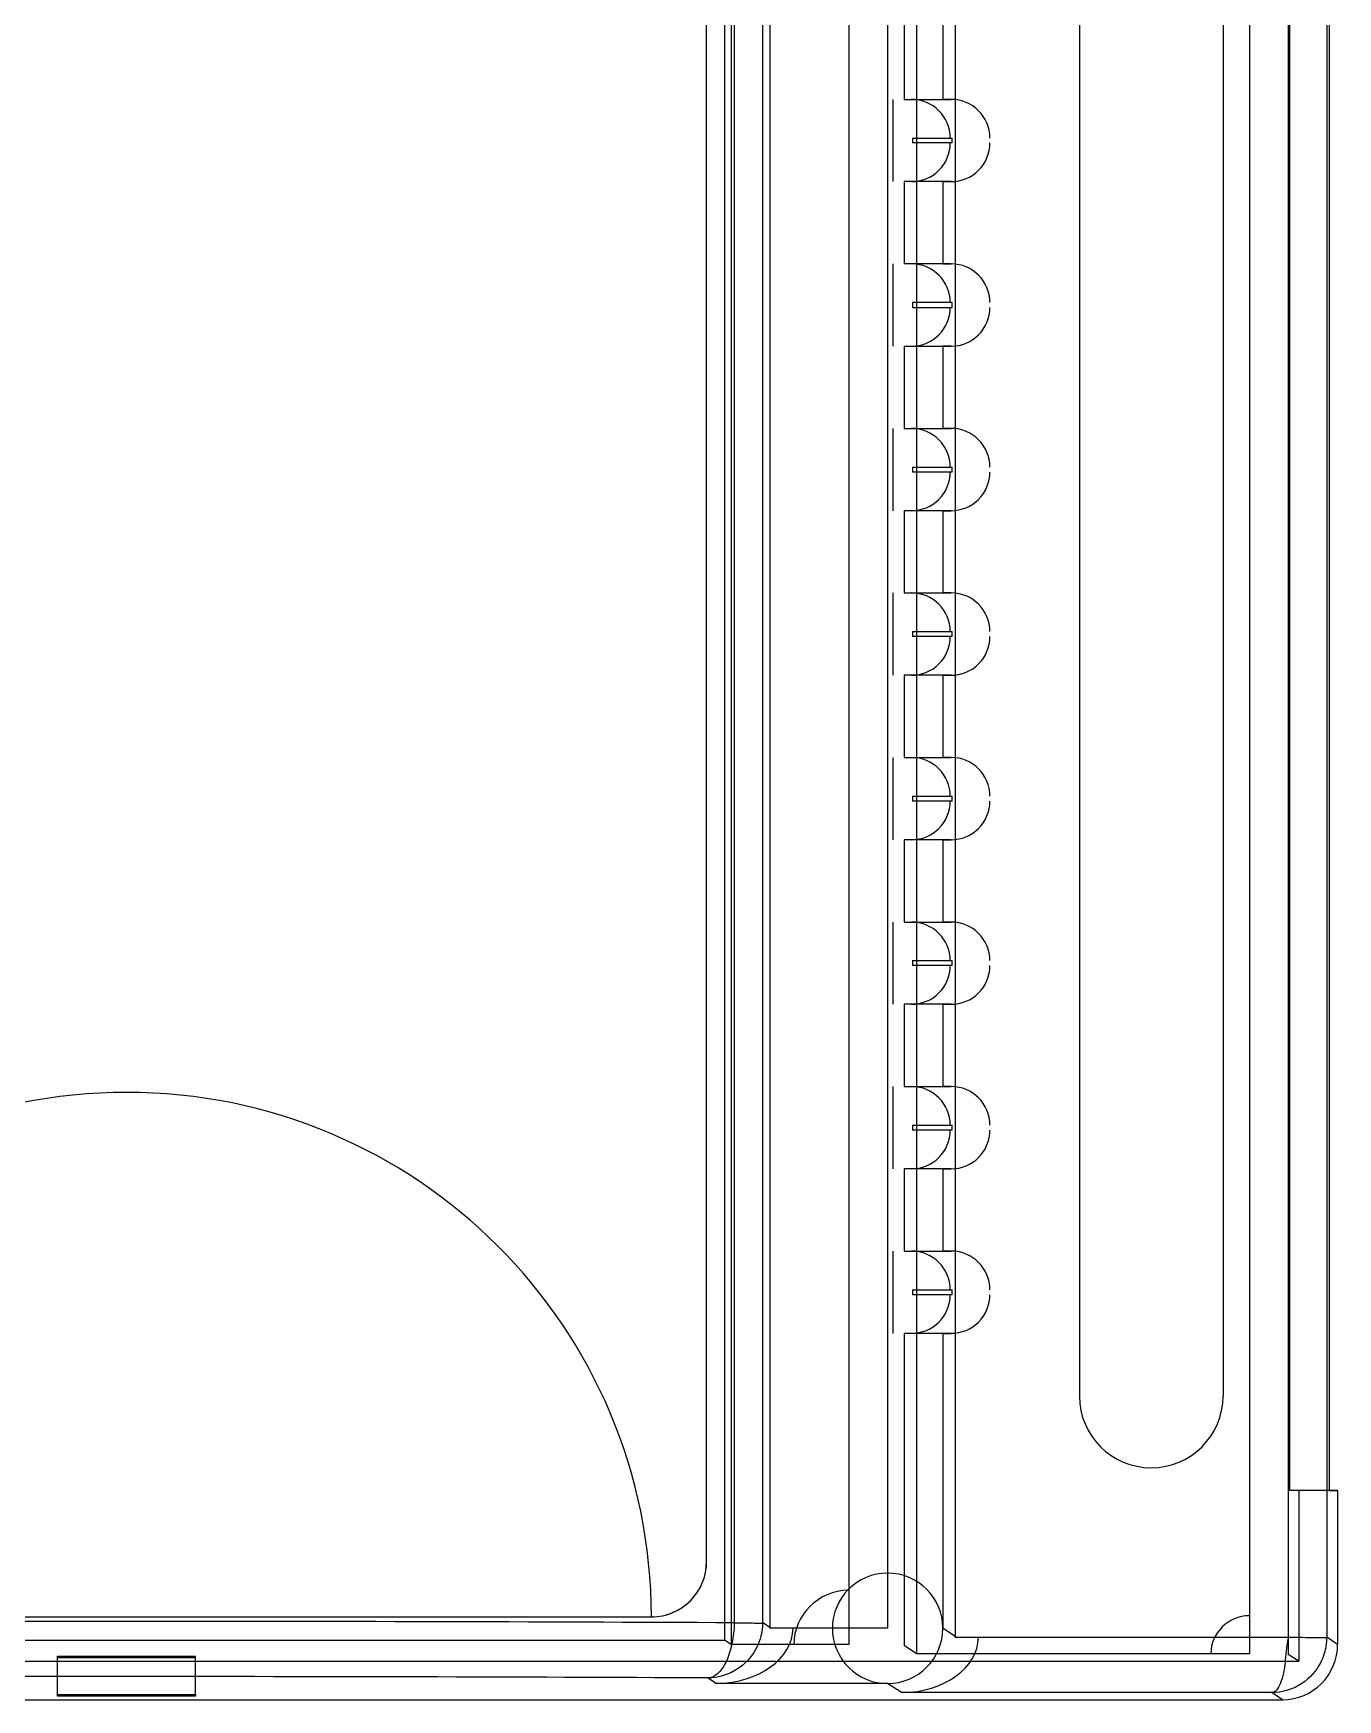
# Model space of a CAD drawing. Header units: millimetres. Extents: x -44 to 44, y -54 to 70.
# Drawn here: x -3.4 to 43.8, y -53.5 to 6.9 of the extents above; entities that cross this region are included whole.
import ezdxf

# ---------------------------------------------------------------- set-up
doc = ezdxf.new("R2010")
doc.units = ezdxf.units.MM
doc.layers.add('Body', color=7, linetype='CONTINUOUS')

msp = doc.modelspace()

# ---------------------------------------------------------------- linework, layer by layer
at = {"layer": 'Body'}
for p, q in [((21.652, 51.347, 43.14), (21.652, -51.347, 43.14)), ((21.652, 51.347, 43.14), (21.652, -51.347, 43.14)), ((21.888, 51.504, 34.14), (21.888, -51.504, 34.14)), ((21.888, 51.504, 34.14), (21.888, -51.504, 34.14)), ((26.153, 51.504, 34.14), (26.153, -51.504, 34.14)), ((26.153, 51.504, 34.14), (26.153, -51.504, 34.14)), ((28.599, 51.836, 15.14), (28.599, -51.836, 15.14)), ((28.599, 51.836, 15.14), (28.599, -51.836, 15.14)), ((40.655, 51.836, 15.14), (40.655, -51.836, 15.14)), ((40.655, 51.836, 15.14), (40.655, -51.836, 15.14)), ((42.055, 51.859, 13.78), (42.055, -51.859, 13.78)), ((42.055, 51.859, 13.78), (42.055, -51.859, 13.78)), ((22.004, 50.706, 46.825), (22.004, -50.706, 46.825)), ((22.004, 50.706, 46.825), (22.004, -50.706, 46.825)), ((23.027, 50.706, 45.513), (23.027, -50.706, 45.513)), ((23.027, 50.706, 45.513), (23.027, -50.706, 45.513)), ((23.288, 50.88, 35.54), (23.288, -50.88, 35.54)), ((23.288, 50.88, 35.54), (23.288, -50.88, 35.54)), ((27.553, 50.914, 35.54), (27.553, -50.914, 35.54)), ((27.553, 50.914, 35.54), (27.553, -50.914, 35.54)), ((29.999, 51.212, 16.54), (29.999, -51.212, 16.54)), ((29.999, 51.212, 16.54), (29.999, -51.212, 16.54)), ((42.052, 51.236, 16.54), (42.052, -51.236, 16.54)), ((42.052, 51.236, 16.54), (42.052, -51.236, 16.54)), ((43.452, 51.236, 15.177), (43.452, -51.236, 15.177)), ((43.452, 51.236, 15.177), (43.452, -51.236, 15.177)), ((21, -48.5, 47.099), (21, 48.5, 47.099)), ((21, -48.5, 47.099), (21, 48.5, 47.099)), ((21, -48.5, 44.537), (21, 48.5, 44.537)), ((21, -48.5, 44.537), (21, 48.5, 44.537)), ((42.117, -45.925, 11.6), (42.117, 45.925, 11.6)), ((42.117, -45.925, 11.6), (42.117, 45.925, 11.6)), ((43.545, 45.925, 11.6), (43.545, -45.925, 11.6)), ((43.545, 45.925, 11.6), (43.545, -45.925, 11.6)), ((34.499, 42.5, 15.14), (34.499, -42.5, 15.14)), ((34.499, 42.5, 16.54), (34.499, -42.5, 16.54)), ((34.499, 42.5, 15.14), (34.499, -42.5, 15.14)), ((34.499, 42.5, 16.54), (34.499, -42.5, 16.54)), ((39.699, 42.5, 15.14), (39.699, -42.5, 15.14)), ((39.699, 42.5, 16.54), (39.699, -42.5, 16.54)), ((39.699, 42.5, 15.14), (39.699, -42.5, 15.14)), ((39.699, 42.5, 16.54), (39.699, -42.5, 16.54)), ((28.153, 7.45, 32.192), (28.153, 4.47, 32.192)), ((28.153, 7.45, 32.192), (28.153, 4.47, 32.192)), ((29.553, 7.45, 33.592), (29.553, 4.47, 33.592)), ((29.553, 7.45, 33.592), (29.553, 4.47, 33.592)), ((27.749, 4.47, 33.346), (27.749, 1.49, 33.346)), ((27.749, 4.47, 35.53), (27.749, 4.47, 33.346)), ((27.749, 4.47, 35.53), (27.749, 1.49, 35.53)), ((27.749, 4.47, 35.53), (27.749, 1.49, 35.53)), ((27.749, 4.47, 35.53), (27.749, 4.47, 33.346)), ((27.749, 4.47, 33.346), (27.749, 1.49, 33.346)), ((28.153, 4.47, 32.192), (28.421, 4.47, 21.94)), ((28.153, 4.47, 32.192), (28.421, 4.47, 21.94)), ((28.421, 4.47, 21.94), (29.858, 4.47, 21.94)), ((28.421, 4.47, 21.94), (29.858, 4.47, 21.94)), ((29.858, 4.47, 21.94), (29.553, 4.47, 33.592)), ((29.858, 4.47, 21.94), (29.553, 4.47, 33.592)), ((28.458, 3.07, 20.54), (28.458, 2.89, 20.54)), ((28.458, 3.07, 20.54), (29.894, 3.07, 20.54)), ((28.458, 3.07, 20.54), (28.458, 2.89, 20.54)), ((28.458, 3.07, 20.54), (29.894, 3.07, 20.54)), ((29.894, 2.89, 20.54), (29.894, 3.07, 20.54)), ((29.894, 2.89, 20.54), (29.894, 3.07, 20.54)), ((29.894, 2.89, 20.54), (28.458, 2.89, 20.54)), ((29.894, 2.89, 20.54), (28.458, 2.89, 20.54)), ((27.749, 1.49, 35.53), (27.749, 1.49, 33.346)), ((27.749, 1.49, 35.53), (27.749, 1.49, 33.346)), ((28.153, 1.49, 32.192), (28.153, -1.49, 32.192)), ((28.421, 1.49, 21.94), (28.153, 1.49, 32.192)), ((28.153, 1.49, 32.192), (28.153, -1.49, 32.192)), ((28.421, 1.49, 21.94), (28.153, 1.49, 32.192)), ((29.858, 1.49, 21.94), (28.421, 1.49, 21.94)), ((29.858, 1.49, 21.94), (28.421, 1.49, 21.94)), ((29.553, 1.49, 33.592), (29.858, 1.49, 21.94)), ((29.553, 1.49, 33.592), (29.858, 1.49, 21.94)), ((29.553, 1.49, 33.592), (29.553, -1.49, 33.592)), ((29.553, 1.49, 33.592), (29.553, -1.49, 33.592)), ((27.749, -1.49, 33.346), (27.749, -4.47, 33.346)), ((27.749, -1.49, 35.53), (27.749, -1.49, 33.346)), ((27.749, -1.49, 35.53), (27.749, -4.47, 35.53)), ((27.749, -1.49, 35.53), (27.749, -4.47, 35.53)), ((27.749, -1.49, 33.346), (27.749, -4.47, 33.346)), ((27.749, -1.49, 35.53), (27.749, -1.49, 33.346)), ((28.421, -1.49, 21.94), (28.153, -1.49, 32.192)), ((28.421, -1.49, 21.94), (28.153, -1.49, 32.192)), ((29.858, -1.49, 21.94), (28.421, -1.49, 21.94)), ((29.858, -1.49, 21.94), (28.421, -1.49, 21.94)), ((29.553, -1.49, 33.592), (29.858, -1.49, 21.94)), ((29.553, -1.49, 33.592), (29.858, -1.49, 21.94)), ((28.458, -2.89, 20.54), (28.458, -3.07, 20.54)), ((29.894, -2.89, 20.54), (28.458, -2.89, 20.54)), ((28.458, -2.89, 20.54), (28.458, -3.07, 20.54)), ((29.894, -2.89, 20.54), (28.458, -2.89, 20.54)), ((29.894, -3.07, 20.54), (29.894, -2.89, 20.54)), ((29.894, -3.07, 20.54), (29.894, -2.89, 20.54)), ((28.458, -3.07, 20.54), (29.894, -3.07, 20.54)), ((28.458, -3.07, 20.54), (29.894, -3.07, 20.54)), ((27.749, -4.47, 35.53), (27.749, -4.47, 33.346)), ((27.749, -4.47, 35.53), (27.749, -4.47, 33.346)), ((28.153, -4.47, 32.192), (28.153, -7.45, 32.192)), ((28.153, -4.47, 32.192), (28.421, -4.47, 21.94)), ((28.153, -4.47, 32.192), (28.153, -7.45, 32.192)), ((28.153, -4.47, 32.192), (28.421, -4.47, 21.94)), ((28.421, -4.47, 21.94), (29.858, -4.47, 21.94)), ((28.421, -4.47, 21.94), (29.858, -4.47, 21.94)), ((29.858, -4.47, 21.94), (29.553, -4.47, 33.592)), ((29.553, -4.47, 33.592), (29.553, -7.45, 33.592)), ((29.858, -4.47, 21.94), (29.553, -4.47, 33.592)), ((29.553, -4.47, 33.592), (29.553, -7.45, 33.592)), ((27.749, -7.45, 33.346), (27.749, -10.43, 33.346)), ((27.749, -7.45, 35.53), (27.749, -7.45, 33.346)), ((27.749, -7.45, 35.53), (27.749, -10.43, 35.53)), ((27.749, -7.45, 35.53), (27.749, -10.43, 35.53)), ((27.749, -7.45, 35.53), (27.749, -7.45, 33.346)), ((27.749, -7.45, 33.346), (27.749, -10.43, 33.346)), ((28.153, -7.45, 32.192), (28.421, -7.45, 21.94)), ((28.153, -7.45, 32.192), (28.421, -7.45, 21.94)), ((28.421, -7.45, 21.94), (29.858, -7.45, 21.94)), ((28.421, -7.45, 21.94), (29.858, -7.45, 21.94)), ((29.858, -7.45, 21.94), (29.553, -7.45, 33.592)), ((29.858, -7.45, 21.94), (29.553, -7.45, 33.592)), ((28.458, -8.85, 20.54), (28.458, -9.03, 20.54)), ((28.458, -8.85, 20.54), (28.458, -9.03, 20.54)), ((28.458, -8.85, 20.54), (29.894, -8.85, 20.54)), ((28.458, -8.85, 20.54), (29.894, -8.85, 20.54)), ((29.894, -9.03, 20.54), (28.458, -9.03, 20.54)), ((29.894, -9.03, 20.54), (28.458, -9.03, 20.54)), ((29.894, -9.03, 20.54), (29.894, -8.85, 20.54)), ((29.894, -9.03, 20.54), (29.894, -8.85, 20.54)), ((27.749, -10.43, 35.53), (27.749, -10.43, 33.346)), ((27.749, -10.43, 35.53), (27.749, -10.43, 33.346)), ((28.153, -10.43, 32.192), (28.153, -13.41, 32.192)), ((28.421, -10.43, 21.94), (28.153, -10.43, 32.192)), ((28.153, -10.43, 32.192), (28.153, -13.41, 32.192)), ((28.421, -10.43, 21.94), (28.153, -10.43, 32.192)), ((29.858, -10.43, 21.94), (28.421, -10.43, 21.94)), ((29.858, -10.43, 21.94), (28.421, -10.43, 21.94)), ((29.553, -10.43, 33.592), (29.858, -10.43, 21.94)), ((29.553, -10.43, 33.592), (29.553, -13.41, 33.592)), ((29.553, -10.43, 33.592), (29.858, -10.43, 21.94)), ((29.553, -10.43, 33.592), (29.553, -13.41, 33.592)), ((27.749, -13.41, 33.346), (27.749, -16.39, 33.346)), ((27.749, -13.41, 35.53), (27.749, -13.41, 33.346)), ((27.749, -13.41, 35.53), (27.749, -16.39, 35.53)), ((27.749, -13.41, 35.53), (27.749, -16.39, 35.53)), ((27.749, -13.41, 35.53), (27.749, -13.41, 33.346)), ((27.749, -13.41, 33.346), (27.749, -16.39, 33.346)), ((28.153, -13.41, 32.192), (28.421, -13.41, 21.94)), ((28.153, -13.41, 32.192), (28.421, -13.41, 21.94)), ((28.421, -13.41, 21.94), (29.858, -13.41, 21.94)), ((28.421, -13.41, 21.94), (29.858, -13.41, 21.94)), ((29.858, -13.41, 21.94), (29.553, -13.41, 33.592)), ((29.858, -13.41, 21.94), (29.553, -13.41, 33.592)), ((28.458, -14.81, 20.54), (28.458, -14.99, 20.54)), ((28.458, -14.81, 20.54), (28.458, -14.99, 20.54)), ((28.458, -14.81, 20.54), (29.894, -14.81, 20.54)), ((28.458, -14.81, 20.54), (29.894, -14.81, 20.54)), ((29.894, -14.99, 20.54), (28.458, -14.99, 20.54)), ((29.894, -14.99, 20.54), (28.458, -14.99, 20.54)), ((29.894, -14.99, 20.54), (29.894, -14.81, 20.54)), ((29.894, -14.99, 20.54), (29.894, -14.81, 20.54)), ((27.749, -16.39, 35.53), (27.749, -16.39, 33.346)), ((27.749, -16.39, 35.53), (27.749, -16.39, 33.346)), ((28.153, -16.39, 32.192), (28.153, -19.37, 32.192)), ((28.421, -16.39, 21.94), (28.153, -16.39, 32.192)), ((28.153, -16.39, 32.192), (28.153, -19.37, 32.192)), ((28.421, -16.39, 21.94), (28.153, -16.39, 32.192)), ((29.858, -16.39, 21.94), (28.421, -16.39, 21.94)), ((29.858, -16.39, 21.94), (28.421, -16.39, 21.94)), ((29.553, -16.39, 33.592), (29.858, -16.39, 21.94)), ((29.553, -16.39, 33.592), (29.553, -19.37, 33.592)), ((29.553, -16.39, 33.592), (29.858, -16.39, 21.94)), ((29.553, -16.39, 33.592), (29.553, -19.37, 33.592)), ((27.749, -19.37, 33.346), (27.749, -22.35, 33.346)), ((27.749, -19.37, 35.53), (27.749, -19.37, 33.346)), ((27.749, -19.37, 35.53), (27.749, -22.35, 35.53)), ((27.749, -19.37, 35.53), (27.749, -22.35, 35.53)), ((27.749, -19.37, 35.53), (27.749, -19.37, 33.346)), ((27.749, -19.37, 33.346), (27.749, -22.35, 33.346)), ((28.153, -19.37, 32.192), (28.421, -19.37, 21.94)), ((28.153, -19.37, 32.192), (28.421, -19.37, 21.94)), ((28.421, -19.37, 21.94), (29.858, -19.37, 21.94)), ((28.421, -19.37, 21.94), (29.858, -19.37, 21.94)), ((29.858, -19.37, 21.94), (29.553, -19.37, 33.592)), ((29.858, -19.37, 21.94), (29.553, -19.37, 33.592)), ((28.458, -20.77, 20.54), (28.458, -20.95, 20.54)), ((28.458, -20.77, 20.54), (28.458, -20.95, 20.54)), ((28.458, -20.77, 20.54), (29.894, -20.77, 20.54)), ((28.458, -20.77, 20.54), (29.894, -20.77, 20.54)), ((29.894, -20.95, 20.54), (28.458, -20.95, 20.54)), ((29.894, -20.95, 20.54), (28.458, -20.95, 20.54)), ((29.894, -20.95, 20.54), (29.894, -20.77, 20.54)), ((29.894, -20.95, 20.54), (29.894, -20.77, 20.54)), ((27.749, -22.35, 35.53), (27.749, -22.35, 33.346)), ((27.749, -22.35, 35.53), (27.749, -22.35, 33.346)), ((28.153, -22.35, 32.192), (28.153, -25.33, 32.192)), ((28.421, -22.35, 21.94), (28.153, -22.35, 32.192)), ((28.153, -22.35, 32.192), (28.153, -25.33, 32.192)), ((28.421, -22.35, 21.94), (28.153, -22.35, 32.192)), ((29.858, -22.35, 21.94), (28.421, -22.35, 21.94)), ((29.858, -22.35, 21.94), (28.421, -22.35, 21.94)), ((29.553, -22.35, 33.592), (29.858, -22.35, 21.94)), ((29.553, -22.35, 33.592), (29.553, -25.33, 33.592)), ((29.553, -22.35, 33.592), (29.858, -22.35, 21.94)), ((29.553, -22.35, 33.592), (29.553, -25.33, 33.592)), ((27.749, -25.33, 33.346), (27.749, -28.31, 33.346)), ((27.749, -25.33, 35.53), (27.749, -25.33, 33.346)), ((27.749, -25.33, 35.53), (27.749, -28.31, 35.53)), ((27.749, -25.33, 35.53), (27.749, -28.31, 35.53)), ((27.749, -25.33, 35.53), (27.749, -25.33, 33.346)), ((27.749, -25.33, 33.346), (27.749, -28.31, 33.346)), ((28.153, -25.33, 32.192), (28.421, -25.33, 21.94)), ((28.153, -25.33, 32.192), (28.421, -25.33, 21.94)), ((28.421, -25.33, 21.94), (29.858, -25.33, 21.94)), ((28.421, -25.33, 21.94), (29.858, -25.33, 21.94)), ((29.858, -25.33, 21.94), (29.553, -25.33, 33.592)), ((29.858, -25.33, 21.94), (29.553, -25.33, 33.592)), ((28.458, -26.73, 20.54), (28.458, -26.91, 20.54)), ((28.458, -26.73, 20.54), (28.458, -26.91, 20.54)), ((28.458, -26.73, 20.54), (29.894, -26.73, 20.54)), ((28.458, -26.73, 20.54), (29.894, -26.73, 20.54)), ((29.894, -26.91, 20.54), (28.458, -26.91, 20.54)), ((29.894, -26.91, 20.54), (28.458, -26.91, 20.54)), ((29.894, -26.91, 20.54), (29.894, -26.73, 20.54)), ((29.894, -26.91, 20.54), (29.894, -26.73, 20.54)), ((27.749, -28.31, 35.53), (27.749, -28.31, 33.346)), ((27.749, -28.31, 35.53), (27.749, -28.31, 33.346)), ((28.153, -28.31, 32.192), (28.153, -31.29, 32.192)), ((28.421, -28.31, 21.94), (28.153, -28.31, 32.192)), ((28.153, -28.31, 32.192), (28.153, -31.29, 32.192)), ((28.421, -28.31, 21.94), (28.153, -28.31, 32.192)), ((29.858, -28.31, 21.94), (28.421, -28.31, 21.94)), ((29.858, -28.31, 21.94), (28.421, -28.31, 21.94)), ((29.553, -28.31, 33.592), (29.858, -28.31, 21.94)), ((29.553, -28.31, 33.592), (29.553, -31.29, 33.592)), ((29.553, -28.31, 33.592), (29.858, -28.31, 21.94)), ((29.553, -28.31, 33.592), (29.553, -31.29, 33.592)), ((27.749, -31.29, 33.346), (27.749, -34.27, 33.346)), ((27.749, -31.29, 35.53), (27.749, -31.29, 33.346)), ((27.749, -31.29, 35.53), (27.749, -34.27, 35.53)), ((27.749, -31.29, 35.53), (27.749, -34.27, 35.53)), ((27.749, -31.29, 35.53), (27.749, -31.29, 33.346)), ((27.749, -31.29, 33.346), (27.749, -34.27, 33.346)), ((28.153, -31.29, 32.192), (28.421, -31.29, 21.94)), ((28.153, -31.29, 32.192), (28.421, -31.29, 21.94)), ((28.421, -31.29, 21.94), (29.858, -31.29, 21.94)), ((28.421, -31.29, 21.94), (29.858, -31.29, 21.94)), ((29.858, -31.29, 21.94), (29.553, -31.29, 33.592)), ((29.858, -31.29, 21.94), (29.553, -31.29, 33.592)), ((28.458, -32.69, 20.54), (28.458, -32.87, 20.54)), ((28.458, -32.69, 20.54), (28.458, -32.87, 20.54)), ((28.458, -32.69, 20.54), (29.894, -32.69, 20.54)), ((28.458, -32.69, 20.54), (29.894, -32.69, 20.54)), ((29.894, -32.87, 20.54), (28.458, -32.87, 20.54)), ((29.894, -32.87, 20.54), (28.458, -32.87, 20.54)), ((29.894, -32.87, 20.54), (29.894, -32.69, 20.54)), ((29.894, -32.87, 20.54), (29.894, -32.69, 20.54)), ((27.749, -34.27, 35.53), (27.749, -34.27, 33.346)), ((27.749, -34.27, 35.53), (27.749, -34.27, 33.346)), ((28.153, -34.27, 32.192), (28.153, -37.25, 32.192)), ((28.421, -34.27, 21.94), (28.153, -34.27, 32.192)), ((28.153, -34.27, 32.192), (28.153, -37.25, 32.192)), ((28.421, -34.27, 21.94), (28.153, -34.27, 32.192)), ((29.858, -34.27, 21.94), (28.421, -34.27, 21.94)), ((29.858, -34.27, 21.94), (28.421, -34.27, 21.94)), ((29.553, -34.27, 33.592), (29.858, -34.27, 21.94)), ((29.553, -34.27, 33.592), (29.553, -37.25, 33.592)), ((29.553, -34.27, 33.592), (29.858, -34.27, 21.94)), ((29.553, -34.27, 33.592), (29.553, -37.25, 33.592)), ((27.749, -37.25, 33.346), (27.749, -40.23, 33.346)), ((27.749, -37.25, 35.53), (27.749, -37.25, 33.346)), ((27.749, -37.25, 35.53), (27.749, -40.23, 35.53)), ((27.749, -37.25, 35.53), (27.749, -40.23, 35.53)), ((27.749, -37.25, 35.53), (27.749, -37.25, 33.346)), ((27.749, -37.25, 33.346), (27.749, -40.23, 33.346)), ((28.153, -37.25, 32.192), (28.421, -37.25, 21.94)), ((28.153, -37.25, 32.192), (28.421, -37.25, 21.94)), ((28.421, -37.25, 21.94), (29.858, -37.25, 21.94)), ((28.421, -37.25, 21.94), (29.858, -37.25, 21.94)), ((29.858, -37.25, 21.94), (29.553, -37.25, 33.592)), ((29.858, -37.25, 21.94), (29.553, -37.25, 33.592)), ((28.458, -38.65, 20.54), (28.458, -38.83, 20.54)), ((28.458, -38.65, 20.54), (28.458, -38.83, 20.54)), ((28.458, -38.65, 20.54), (29.894, -38.65, 20.54)), ((28.458, -38.65, 20.54), (29.894, -38.65, 20.54)), ((29.894, -38.83, 20.54), (28.458, -38.83, 20.54)), ((29.894, -38.83, 20.54), (28.458, -38.83, 20.54)), ((29.894, -38.83, 20.54), (29.894, -38.65, 20.54)), ((29.894, -38.83, 20.54), (29.894, -38.65, 20.54)), ((27.749, -40.23, 35.53), (27.749, -40.23, 33.346)), ((27.749, -40.23, 35.53), (27.749, -40.23, 33.346)), ((28.421, -40.23, 21.94), (28.153, -40.23, 32.192)), ((28.153, -40.23, 32.192), (28.153, -51.538, 32.192)), ((28.421, -40.23, 21.94), (28.153, -40.23, 32.192)), ((28.153, -40.23, 32.192), (28.153, -51.538, 32.192)), ((29.858, -40.23, 21.94), (28.421, -40.23, 21.94)), ((29.858, -40.23, 21.94), (28.421, -40.23, 21.94)), ((29.553, -40.23, 33.592), (29.858, -40.23, 21.94)), ((29.553, -40.23, 33.592), (29.553, -50.914, 33.592)), ((29.553, -40.23, 33.592), (29.858, -40.23, 21.94)), ((29.553, -40.23, 33.592), (29.553, -50.914, 33.592)), ((34.499, -42.5, 16.54), (34.499, -42.5, 15.14)), ((34.499, -42.5, 16.54), (34.499, -42.5, 15.14)), ((39.699, -42.5, 16.54), (39.699, -42.5, 15.14)), ((39.699, -42.5, 16.54), (39.699, -42.5, 15.14)), ((42.449, -45.925), (42.117, -45.925, 11.6)), ((43.545, -45.925, 11.6), (42.117, -45.925, 11.6)), ((43.545, -45.925, 11.6), (42.117, -45.925, 11.6)), ((42.449, -45.925), (42.117, -45.925, 11.6)), ((42.449, -45.925), (42.449, -52.1)), ((43.849, -45.925), (42.449, -45.925)), ((42.449, -45.925), (42.449, -52.1)), ((43.849, -45.925), (42.449, -45.925)), ((43.545, -45.925, 11.6), (43.849, -45.925)), ((43.545, -45.925, 11.6), (43.849, -45.925)), ((43.849, -45.925), (43.849, -51.501)), ((43.849, -45.925), (43.849, -51.501)), ((21, -48.5, 44.537), (21, -48.5, 47.099)), ((21, -48.5, 44.537), (21, -48.5, 47.099)), ((-19, -50.5, 44.537), (19, -50.5, 44.537)), ((-19, -50.5, 44.537), (19, -50.5, 44.537)), ((19, -50.5, 44.537), (19, -50.5, 47.603)), ((19, -50.5, 44.537), (19, -50.5, 47.603)), ((23.288, -50.88, 35.54), (23.027, -50.706, 45.513)), ((23.288, -50.88, 35.54), (23.027, -50.706, 45.513)), ((27.553, -50.914, 35.54), (23.288, -50.914, 35.54)), ((27.553, -50.914, 35.54), (23.288, -50.914, 35.54)), ((29.999, -51.212, 16.54), (29.553, -50.914, 33.592)), ((29.999, -51.212, 16.54), (29.553, -50.914, 33.592)), ((42.052, -51.246, 16.54), (29.999, -51.246, 16.54)), ((42.052, -51.246, 16.54), (29.999, -51.246, 16.54)), ((43.849, -51.501), (43.452, -51.236, 15.177)), ((43.849, -51.501), (43.452, -51.236, 15.177)), ((-21.652, -51.347, 43.14), (21.652, -51.347, 43.14)), ((-21.652, -51.347, 43.14), (21.652, -51.347, 43.14)), ((21.888, -51.504, 34.14), (21.652, -51.347, 43.14)), ((21.888, -51.504, 34.14), (21.652, -51.347, 43.14)), ((26.153, -51.504, 34.14), (21.888, -51.504, 34.14)), ((26.153, -51.504, 34.14), (21.888, -51.504, 34.14)), ((28.599, -51.836, 15.14), (28.153, -51.538, 32.192)), ((28.599, -51.836, 15.14), (28.153, -51.538, 32.192)), ((40.655, -51.836, 15.14), (28.599, -51.836, 15.14)), ((40.655, -51.836, 15.14), (28.599, -51.836, 15.14)), ((42.449, -52.1), (42.055, -51.859, 13.78)), ((42.449, -52.1), (42.055, -51.859, 13.78)), ((-42.451, -52.1), (42.449, -52.1)), ((-42.451, -52.1), (42.449, -52.1)), ((-2.5, -51.925, 10), (-2.5, -51.969, 7.5)), ((-2.5, -51.925, 10), (2.5, -51.925, 10)), ((-2.5, -53.325, 10), (-2.5, -51.925, 10)), ((-2.5, -51.925, 10), (-2.5, -51.969, 7.5)), ((-2.5, -53.325, 10), (-2.5, -51.925, 10)), ((-2.5, -51.925, 10), (2.5, -51.925, 10)), ((-2.5, -51.969, 7.5), (2.5, -51.969, 7.5)), ((-2.5, -53.369, 7.5), (-2.5, -51.969, 7.5)), ((-2.5, -51.969, 7.5), (2.5, -51.969, 7.5)), ((-2.5, -53.369, 7.5), (-2.5, -51.969, 7.5)), ((2.5, -51.969, 7.5), (2.5, -51.925, 10)), ((2.5, -53.325, 10), (2.5, -51.925, 10)), ((2.5, -51.969, 7.5), (2.5, -51.925, 10)), ((2.5, -53.325, 10), (2.5, -51.925, 10)), ((2.5, -53.369, 7.5), (2.5, -51.969, 7.5)), ((2.5, -53.369, 7.5), (2.5, -51.969, 7.5)), ((21.34, -52.914, 33.575), (21.039, -52.714, 45.052)), ((21.34, -52.914, 33.575), (21.039, -52.714, 45.052)), ((27.553, -52.914, 33.575), (21.34, -52.914, 33.575)), ((27.553, -52.914, 33.575), (21.34, -52.914, 33.575)), ((28.051, -53.246, 14.575), (27.553, -52.914, 33.575)), ((28.051, -53.246, 14.575), (27.553, -52.914, 33.575)), ((-41.851, -53.5), (41.849, -53.5)), ((-41.851, -53.5), (41.849, -53.5)), ((-2.5, -53.369, 7.5), (-2.5, -53.325, 10)), ((2.5, -53.325, 10), (-2.5, -53.325, 10)), ((2.5, -53.325, 10), (-2.5, -53.325, 10)), ((-2.5, -53.369, 7.5), (-2.5, -53.325, 10)), ((2.5, -53.369, 7.5), (-2.5, -53.369, 7.5)), ((2.5, -53.369, 7.5), (-2.5, -53.369, 7.5)), ((2.5, -53.325, 10), (2.5, -53.369, 7.5)), ((2.5, -53.325, 10), (2.5, -53.369, 7.5)), ((41.468, -53.246, 14.575), (28.051, -53.246, 14.575)), ((41.468, -53.246, 14.575), (28.051, -53.246, 14.575)), ((41.849, -53.5), (41.468, -53.246, 14.575)), ((41.849, -53.5), (41.468, -53.246, 14.575))]:
    msp.add_line(p, q, dxfattribs=at)
for centre, radius, start, end in [((26.153, 7.45, 32.14), 1.999, 0, 0), ((26.153, 7.45, 32.14), 1.999, 0, 0), ((27.553, 7.45, 33.54), 1.999, 0, 0), ((27.553, 7.45, 33.54), 1.999, 0, 0), ((26.153, 4.47, 32.14), 1.999, 0, 0), ((26.153, 4.47, 32.14), 1.999, 0, 0), ((27.553, 4.47, 33.54), 1.999, 0, 0), ((27.553, 4.47, 33.54), 1.999, 0, 0), ((26.153, 1.49, 32.14), 1.999, 0, 0), ((26.153, 1.49, 32.14), 1.999, 0, 0), ((27.553, 1.49, 33.54), 1.999, 0, 0), ((27.553, 1.49, 33.54), 1.999, 0, 0), ((26.153, -1.49, 32.14), 1.999, 0, 0), ((26.153, -1.49, 32.14), 1.999, 0, 0), ((27.553, -1.49, 33.54), 1.999, 0, 0), ((27.553, -1.49, 33.54), 1.999, 0, 0), ((26.153, -4.47, 32.14), 1.999, 0, 0), ((26.153, -4.47, 32.14), 1.999, 0, 0), ((27.553, -4.47, 33.54), 1.999, 0, 0), ((27.553, -4.47, 33.54), 1.999, 0, 0), ((26.153, -7.45, 32.14), 1.999, 0, 0), ((26.153, -7.45, 32.14), 1.999, 0, 0), ((27.553, -7.45, 33.54), 1.999, 0, 0), ((27.553, -7.45, 33.54), 1.999, 0, 0), ((26.153, -10.43, 32.14), 1.999, 0, 0), ((26.153, -10.43, 32.14), 1.999, 0, 0), ((27.553, -10.43, 33.54), 1.999, 0, 0), ((27.553, -10.43, 33.54), 1.999, 0, 0), ((26.153, -13.41, 32.14), 1.999, 0, 0), ((26.153, -13.41, 32.14), 1.999, 0, 0), ((27.553, -13.41, 33.54), 1.999, 0, 0), ((27.553, -13.41, 33.54), 1.999, 0, 0), ((26.153, -16.39, 32.14), 1.999, 0, 0), ((26.153, -16.39, 32.14), 1.999, 0, 0), ((27.553, -16.39, 33.54), 1.999, 0, 0), ((27.553, -16.39, 33.54), 1.999, 0, 0), ((26.153, -19.37, 32.14), 1.999, 0, 0), ((26.153, -19.37, 32.14), 1.999, 0, 0), ((27.553, -19.37, 33.54), 1.999, 0, 0), ((27.553, -19.37, 33.54), 1.999, 0, 0), ((26.153, -22.35, 32.14), 1.999, 0, 0), ((26.153, -22.35, 32.14), 1.999, 0, 0), ((27.553, -22.35, 33.54), 1.999, 0, 0), ((27.553, -22.35, 33.54), 1.999, 0, 0), ((26.153, -25.33, 32.14), 1.999, 0, 0), ((26.153, -25.33, 32.14), 1.999, 0, 0), ((27.553, -25.33, 33.54), 1.999, 0, 0), ((27.553, -25.33, 33.54), 1.999, 0, 0), ((26.153, -28.31, 32.14), 1.999, 0, 0), ((26.153, -28.31, 32.14), 1.999, 0, 0), ((27.553, -28.31, 33.54), 1.999, 0, 0), ((27.553, -28.31, 33.54), 1.999, 0, 0), ((26.153, -31.29, 32.14), 1.999, 0, 0), ((26.153, -31.29, 32.14), 1.999, 0, 0), ((27.553, -31.29, 33.54), 1.999, 0, 0), ((27.553, -31.29, 33.54), 1.999, 0, 0), ((0, -50.5, -31.962), 19, 0, 180), ((0, -50.5, -31.962), 19, 0, 180), ((26.153, -34.27, 32.14), 1.999, 0, 0), ((26.153, -34.27, 32.14), 1.999, 0, 0), ((27.553, -34.27, 33.54), 1.999, 0, 0), ((27.553, -34.27, 33.54), 1.999, 0, 0), ((26.153, -37.25, 32.14), 1.999, 0, 0), ((26.153, -37.25, 32.14), 1.999, 0, 0), ((27.553, -37.25, 33.54), 1.999, 0, 0), ((27.553, -37.25, 33.54), 1.999, 0, 0), ((26.153, -40.23, 32.14), 1.999, 0, 0), ((26.153, -40.23, 32.14), 1.999, 0, 0), ((27.553, -40.23, 33.54), 1.999, 0, 0), ((27.553, -40.23, 33.54), 1.999, 0, 0), ((37.099, -42.5, 15.14), 2.6, 180, 0), ((37.099, -42.5, 16.54), 2.6, 180, 0), ((37.099, -42.5, 15.14), 2.6, 180, 0), ((37.099, -42.5, 16.54), 2.6, 180, 0), ((19, -48.5, 44.537), 2, -90, 0), ((19, -48.5, 44.537), 2, -90, 0), ((27.553, -50.914, 33.54), 1.999, 0, 0), ((27.553, -50.914, 33.54), 1.999, 0, 0), ((27.553, -50.914, 33.54), 2, 0, -90), ((27.553, -50.914, 33.54), 2, 0, -90), ((42.052, -51.236, 15.14), 1.4, 0, 0), ((42.052, -51.236, 15.14), 1.4, 0, 0), ((21.627, -50.706, 45.477), 0.377, 0, 0), ((21.627, -50.706, 45.477), 0.377, 0, 0), ((27.553, -50.914, 33.54), 1.999, -90, 0), ((27.553, -50.914, 33.54), 1.999, -90, 0)]:
    msp.add_arc(centre, radius, start, end, dxfattribs=at)
for centre, major_axis, ratio, start_param, end_param in [((28.421, 3.07, 21.94), (1.4, 0), 0.999657, 0, 1.570796), ((28.421, 3.07, 21.94), (1.4, 0), 0.999657, 0, 1.570796), ((29.858, 3.07, 21.94), (1.4, 0), 0.999657, 0, 1.570796), ((29.858, 3.07, 21.94), (1.4, 0), 0.999657, 0, 1.570796), ((28.421, 2.89, 21.94), (-1.4, 0), 0.999657, 1.570796, 3.141593), ((28.421, 2.89, 21.94), (-1.4, 0), 0.999657, 1.570796, 3.141593), ((29.858, 2.89, 21.94), (-1.4, 0), 0.999657, 1.570796, 3.141593), ((29.858, 2.89, 21.94), (-1.4, 0), 0.999657, 1.570796, 3.141593), ((28.421, -2.89, 21.94), (-1.4, 0), 0.999657, 3.141593, 4.712389), ((28.421, -2.89, 21.94), (-1.4, 0), 0.999657, 3.141593, 4.712389), ((29.858, -2.89, 21.94), (-1.4, 0), 0.999657, 3.141593, 4.712389), ((29.858, -2.89, 21.94), (-1.4, 0), 0.999657, 3.141593, 4.712389), ((28.421, -3.07, 21.94), (1.4, 0), 0.999657, 4.712389, 6.283185), ((28.421, -3.07, 21.94), (1.4, 0), 0.999657, 4.712389, 6.283185), ((29.858, -3.07, 21.94), (1.4, 0), 0.999657, 4.712389, 6.283185), ((29.858, -3.07, 21.94), (1.4, 0), 0.999657, 4.712389, 6.283185), ((28.421, -8.85, 21.94), (1.4, 0), 0.999657, 0, 1.570796), ((28.421, -8.85, 21.94), (1.4, 0), 0.999657, 0, 1.570796), ((29.858, -8.85, 21.94), (1.4, 0), 0.999657, 0, 1.570796), ((29.858, -8.85, 21.94), (1.4, 0), 0.999657, 0, 1.570796), ((28.421, -9.03, 21.94), (-1.4, 0), 0.999657, 1.570796, 3.141593), ((28.421, -9.03, 21.94), (-1.4, 0), 0.999657, 1.570796, 3.141593), ((29.858, -9.03, 21.94), (-1.4, 0), 0.999657, 1.570796, 3.141593), ((29.858, -9.03, 21.94), (-1.4, 0), 0.999657, 1.570796, 3.141593), ((28.421, -14.81, 21.94), (1.4, 0), 0.999657, 0, 1.570796), ((28.421, -14.81, 21.94), (1.4, 0), 0.999657, 0, 1.570796), ((29.858, -14.81, 21.94), (1.4, 0), 0.999657, 0, 1.570796), ((29.858, -14.81, 21.94), (1.4, 0), 0.999657, 0, 1.570796), ((28.421, -14.99, 21.94), (-1.4, 0), 0.999657, 1.570796, 3.141593), ((28.421, -14.99, 21.94), (-1.4, 0), 0.999657, 1.570796, 3.141593), ((29.858, -14.99, 21.94), (-1.4, 0), 0.999657, 1.570796, 3.141593), ((29.858, -14.99, 21.94), (-1.4, 0), 0.999657, 1.570796, 3.141593), ((28.421, -20.77, 21.94), (1.4, 0), 0.999657, 0, 1.570796), ((28.421, -20.77, 21.94), (1.4, 0), 0.999657, 0, 1.570796), ((29.858, -20.77, 21.94), (1.4, 0), 0.999657, 0, 1.570796), ((29.858, -20.77, 21.94), (1.4, 0), 0.999657, 0, 1.570796), ((28.421, -20.95, 21.94), (-1.4, 0), 0.999657, 1.570796, 3.141593), ((28.421, -20.95, 21.94), (-1.4, 0), 0.999657, 1.570796, 3.141593), ((29.858, -20.95, 21.94), (-1.4, 0), 0.999657, 1.570796, 3.141593), ((29.858, -20.95, 21.94), (-1.4, 0), 0.999657, 1.570796, 3.141593), ((28.421, -26.73, 21.94), (1.4, 0), 0.999657, 0, 1.570796), ((28.421, -26.73, 21.94), (1.4, 0), 0.999657, 0, 1.570796), ((29.858, -26.73, 21.94), (1.4, 0), 0.999657, 0, 1.570796), ((29.858, -26.73, 21.94), (1.4, 0), 0.999657, 0, 1.570796), ((28.421, -26.91, 21.94), (-1.4, 0), 0.999657, 1.570796, 3.141593), ((28.421, -26.91, 21.94), (-1.4, 0), 0.999657, 1.570796, 3.141593), ((29.858, -26.91, 21.94), (-1.4, 0), 0.999657, 1.570796, 3.141593), ((29.858, -26.91, 21.94), (-1.4, 0), 0.999657, 1.570796, 3.141593), ((28.421, -32.69, 21.94), (1.4, 0), 0.999657, 0, 1.570796), ((28.421, -32.69, 21.94), (1.4, 0), 0.999657, 0, 1.570796), ((29.858, -32.69, 21.94), (1.4, 0), 0.999657, 0, 1.570796), ((29.858, -32.69, 21.94), (1.4, 0), 0.999657, 0, 1.570796), ((28.421, -32.87, 21.94), (-1.4, 0), 0.999657, 1.570796, 3.141593), ((28.421, -32.87, 21.94), (-1.4, 0), 0.999657, 1.570796, 3.141593), ((29.858, -32.87, 21.94), (-1.4, 0), 0.999657, 1.570796, 3.141593), ((29.858, -32.87, 21.94), (-1.4, 0), 0.999657, 1.570796, 3.141593), ((28.421, -38.65, 21.94), (1.4, 0), 0.999657, 0, 1.570796), ((28.421, -38.65, 21.94), (1.4, 0), 0.999657, 0, 1.570796), ((29.858, -38.65, 21.94), (1.4, 0), 0.999657, 0, 1.570796), ((29.858, -38.65, 21.94), (1.4, 0), 0.999657, 0, 1.570796), ((28.421, -38.83, 21.94), (-1.4, 0), 0.999657, 1.570796, 3.141593), ((28.421, -38.83, 21.94), (-1.4, 0), 0.999657, 1.570796, 3.141593), ((29.858, -38.83, 21.94), (-1.4, 0), 0.999657, 1.570796, 3.141593), ((29.858, -38.83, 21.94), (-1.4, 0), 0.999657, 1.570796, 3.141593), ((26.153, -51.539, 32.14), (2, -0.035), 0.999848, 1.596976, 3.141593), ((26.153, -51.539, 32.14), (2, -0.035), 0.999848, 1.596976, 3.141593), ((40.655, -51.86, 13.74), (1.4, -0.024), 0.999848, -4.683789, -3.141593), ((40.655, -51.86, 13.74), (1.4, -0.024), 0.999848, -4.683789, -3.141593), ((21.34, -50.914, 33.54), (-2.792, -0.035), 0.716301, 1.570796, 3.124139), ((21.34, -50.914, 33.54), (-2.792, -0.035), 0.716301, 1.570796, 3.124139), ((21.287, -50.879, 35.54), (-1.665, 1.11), 0.999505, 3.712312, 3.729308), ((21.287, -50.879, 35.54), (-1.665, 1.11), 0.999505, 3.712312, 3.729308), ((28.051, -51.246, 14.54), (-2.792, -0.035), 0.716301, 1.570796, 3.124139), ((28.051, -51.246, 14.54), (-2.792, -0.035), 0.716301, 1.570796, 3.124139), ((27.998, -51.211, 16.54), (-1.665, 1.11), 0.999505, 3.712312, 3.729308), ((27.998, -51.211, 16.54), (-1.665, 1.11), 0.999505, 3.712312, 3.729308), ((41.848, -51.5), (-1.665, 1.11), 0.999505, 2.158969, 3.729308), ((41.848, -51.5), (-1.665, 1.11), 0.999505, 2.158969, 3.729308)]:
    msp.add_ellipse(centre, major_axis=major_axis, ratio=ratio, start_param=start_param, end_param=end_param, dxfattribs=at)
for points, degree, knots in [([(19, -50.5, 47.603), (19.278, -50.5, 47.536), (19.552, -50.441, 47.469), (19.794, -50.336, 47.409), (20.035, -50.231, 47.349), (20.245, -50.084, 47.295), (20.414, -49.914, 47.252), (20.811, -49.515, 47.149), (20.999, -49.003, 47.098), (21, -48.5, 47.099)], 3, [0, 0, 0, 0, 0.230048, 0.230048, 0.230048, 0.460095, 0.460095, 0.460095, 1, 1, 1, 1]), ([(19, -50.5, 47.603), (19.278, -50.5, 47.536), (19.552, -50.441, 47.469), (19.794, -50.336, 47.409), (20.035, -50.231, 47.349), (20.245, -50.084, 47.295), (20.414, -49.914, 47.252), (20.811, -49.515, 47.149), (20.999, -49.003, 47.098), (21, -48.5, 47.099)], 3, [0, 0, 0, 0, 0.230048, 0.230048, 0.230048, 0.460095, 0.460095, 0.460095, 1, 1, 1, 1]), ([(22.004, -50.716, 46.825), (14.852, -50.682, 48.824), (7.426, -50.665, 49.841), (0, -50.665, 49.84), (-7.426, -50.665, 49.841), (-14.852, -50.682, 48.824), (-22.004, -50.716, 46.825)], 3, [1.045327, 1.045327, 1.045327, 1.045327, 23.314453, 23.314453, 23.314453, 45.583579, 45.583579, 45.583579, 45.583579]), ([(22.004, -50.716, 46.825), (14.852, -50.682, 48.824), (7.426, -50.665, 49.841), (0, -50.665, 49.84), (-7.426, -50.665, 49.841), (-14.852, -50.682, 48.824), (-22.004, -50.716, 46.825)], 3, [1.045327, 1.045327, 1.045327, 1.045327, 23.314453, 23.314453, 23.314453, 45.583579, 45.583579, 45.583579, 45.583579]), ([(22.004, -50.716, 46.825), (22.002, -50.897, 46.824), (21.984, -51.101, 46.81), (21.936, -51.364, 46.732), (21.888, -51.623, 46.655), (21.801, -51.957, 46.491), (21.651, -52.228, 46.205), (21.569, -52.377, 46.049), (21.469, -52.502, 45.862), (21.363, -52.585, 45.662), (21.257, -52.669, 45.462), (21.145, -52.71, 45.252), (21.039, -52.714, 45.052)], 3, [104.950249, 104.950249, 104.950249, 104.950249, 106.073397, 106.073397, 106.073397, 107.196545, 107.196545, 107.196545, 107.817629, 107.817629, 107.817629, 108.438713, 108.438713, 108.438713, 108.438713]), ([(22.004, -50.716, 46.825), (22.002, -50.897, 46.824), (21.984, -51.101, 46.81), (21.936, -51.364, 46.732), (21.888, -51.623, 46.655), (21.801, -51.957, 46.491), (21.651, -52.228, 46.205), (21.569, -52.377, 46.049), (21.469, -52.502, 45.862), (21.363, -52.585, 45.662), (21.257, -52.669, 45.462), (21.145, -52.71, 45.252), (21.039, -52.714, 45.052)], 3, [104.950249, 104.950249, 104.950249, 104.950249, 106.073397, 106.073397, 106.073397, 107.196545, 107.196545, 107.196545, 107.817629, 107.817629, 107.817629, 108.438713, 108.438713, 108.438713, 108.438713]), ([(23.027, -50.726, 45.513), (23.023, -50.917, 45.516), (23.001, -51.125, 45.507), (22.907, -51.391, 45.484), (22.815, -51.651, 45.462), (22.627, -51.981, 45.426), (22.31, -52.246, 45.355), (21.964, -52.543, 45.279), (21.478, -52.717, 45.162), (21.039, -52.714, 45.052)], 3, [104.950249, 104.950249, 104.950249, 104.950249, 106.073397, 106.073397, 106.073397, 107.196545, 107.196545, 107.196545, 108.438713, 108.438713, 108.438713, 108.438713]), ([(23.027, -50.726, 45.513), (23.023, -50.917, 45.516), (23.001, -51.125, 45.507), (22.907, -51.391, 45.484), (22.815, -51.651, 45.462), (22.627, -51.981, 45.426), (22.31, -52.246, 45.355), (21.964, -52.543, 45.279), (21.478, -52.717, 45.162), (21.039, -52.714, 45.052)], 3, [104.950249, 104.950249, 104.950249, 104.950249, 106.073397, 106.073397, 106.073397, 107.196545, 107.196545, 107.196545, 108.438713, 108.438713, 108.438713, 108.438713]), ([(22.004, -50.716, 46.825), (22.271, -50.719, 46.753), (22.543, -50.721, 46.582), (22.731, -50.723, 46.338), (22.922, -50.725, 46.095), (23.021, -50.726, 45.79), (23.027, -50.726, 45.513)], 3, [0, 0, 0, 0, 0.01236012, 0.01236012, 0.01236012, 0.02472024, 0.02472024, 0.02472024, 0.02472024]), ([(22.004, -50.716, 46.825), (22.271, -50.719, 46.753), (22.543, -50.721, 46.582), (22.731, -50.723, 46.338), (22.922, -50.725, 46.095), (23.021, -50.726, 45.79), (23.027, -50.726, 45.513)], 3, [0, 0, 0, 0, 0.01236012, 0.01236012, 0.01236012, 0.02472024, 0.02472024, 0.02472024, 0.02472024]), ([(42.052, -51.246, 16.54), (42.051, -51.327, 16.539), (42.029, -51.41, 16.537), (42.008, -51.546, 16.517), (41.985, -51.68, 16.496), (41.971, -51.885, 16.456), (41.944, -52.145, 16.327), (41.917, -52.402, 16.2), (41.865, -52.693, 15.974), (41.779, -52.901, 15.662), (41.695, -53.113, 15.353), (41.582, -53.24, 14.965), (41.468, -53.246, 14.575)], 3, [106.275921, 106.275921, 106.275921, 106.275921, 107.207176, 107.207176, 107.207176, 108.138431, 108.138431, 108.138431, 109.069687, 109.069687, 109.069687, 110.000942, 110.000942, 110.000942, 110.000942]), ([(42.052, -51.246, 16.54), (42.051, -51.327, 16.539), (42.029, -51.41, 16.537), (42.008, -51.546, 16.517), (41.985, -51.68, 16.496), (41.971, -51.885, 16.456), (41.944, -52.145, 16.327), (41.917, -52.402, 16.2), (41.865, -52.693, 15.974), (41.779, -52.901, 15.662), (41.695, -53.113, 15.353), (41.582, -53.24, 14.965), (41.468, -53.246, 14.575)], 3, [106.275921, 106.275921, 106.275921, 106.275921, 107.207176, 107.207176, 107.207176, 108.138431, 108.138431, 108.138431, 109.069687, 109.069687, 109.069687, 110.000942, 110.000942, 110.000942, 110.000942]), ([(43.452, -51.253, 15.177), (43.45, -51.341, 15.178), (43.447, -51.428, 15.157), (43.425, -51.568, 15.138), (43.402, -51.705, 15.117), (43.357, -51.912, 15.105), (43.223, -52.17, 15.078), (43.092, -52.425, 15.051), (42.862, -52.712, 14.999), (42.55, -52.916, 14.909), (42.24, -53.122, 14.82), (41.855, -53.245, 14.699), (41.468, -53.246, 14.575)], 3, [106.275921, 106.275921, 106.275921, 106.275921, 107.207176, 107.207176, 107.207176, 108.138431, 108.138431, 108.138431, 109.069687, 109.069687, 109.069687, 110.000942, 110.000942, 110.000942, 110.000942]), ([(43.452, -51.253, 15.177), (43.45, -51.341, 15.178), (43.447, -51.428, 15.157), (43.425, -51.568, 15.138), (43.402, -51.705, 15.117), (43.357, -51.912, 15.105), (43.223, -52.17, 15.078), (43.092, -52.425, 15.051), (42.862, -52.712, 14.999), (42.55, -52.916, 14.909), (42.24, -53.122, 14.82), (41.855, -53.245, 14.699), (41.468, -53.246, 14.575)], 3, [106.275921, 106.275921, 106.275921, 106.275921, 107.207176, 107.207176, 107.207176, 108.138431, 108.138431, 108.138431, 109.069687, 109.069687, 109.069687, 110.000942, 110.000942, 110.000942, 110.000942]), ([(43.452, -51.253, 15.177), (43.447, -51.257, 15.501), (43.305, -51.259, 15.878), (43.029, -51.258, 16.143), (42.757, -51.256, 16.412), (42.376, -51.251, 16.544), (42.052, -51.246, 16.54)], 3, [0, 0, 0, 0, 0.01987474, 0.01987474, 0.01987474, 0.03974948, 0.03974948, 0.03974948, 0.03974948]), ([(43.452, -51.253, 15.177), (43.447, -51.257, 15.501), (43.305, -51.259, 15.878), (43.029, -51.258, 16.143), (42.757, -51.256, 16.412), (42.376, -51.251, 16.544), (42.052, -51.246, 16.54)], 3, [0, 0, 0, 0, 0.01987474, 0.01987474, 0.01987474, 0.03974948, 0.03974948, 0.03974948, 0.03974948]), ([(43.452, -51.236, 15.177), (43.452, -51.246, 15.177), (43.452, -51.253, 15.177)], 1, [106.23617126, 106.23617126, 106.24848968, 106.27592074, 106.27592074]), ([(43.452, -51.236, 15.177), (43.452, -51.246, 15.177), (43.452, -51.253, 15.177)], 1, [106.23617126, 106.23617126, 106.24848968, 106.27592074, 106.27592074]), ([(21.039, -52.714, 45.052), (14.194, -52.681, 46.924), (7.097, -52.664, 47.876), (0, -52.664, 47.875), (-7.097, -52.664, 47.876), (-14.194, -52.681, 46.924), (-21.039, -52.714, 45.052)], 3, [1.499153, 1.499153, 1.499153, 1.499153, 23.314454, 23.314454, 23.314454, 45.129755, 45.129755, 45.129755, 45.129755]), ([(21.039, -52.714, 45.052), (14.194, -52.681, 46.924), (7.097, -52.664, 47.876), (0, -52.664, 47.875), (-7.097, -52.664, 47.876), (-14.194, -52.681, 46.924), (-21.039, -52.714, 45.052)], 3, [1.499153, 1.499153, 1.499153, 1.499153, 23.314454, 23.314454, 23.314454, 45.129755, 45.129755, 45.129755, 45.129755])]:
    msp.add_open_spline(points, degree=degree, knots=knots, dxfattribs=at)
for points, degree in [([(22.004, -50.706, 46.825), (22.004, -50.716, 46.825)], 1), ([(22.004, -50.706, 46.825), (22.004, -50.716, 46.825)], 1), ([(23.027, -50.706, 45.513), (23.027, -50.72, 45.513), (23.027, -50.726, 45.513)], 2), ([(23.027, -50.706, 45.513), (23.027, -50.72, 45.513), (23.027, -50.726, 45.513)], 2), ([(42.052, -51.236, 16.54), (42.052, -51.246, 16.54)], 1), ([(42.052, -51.236, 16.54), (42.052, -51.246, 16.54)], 1)]:
    msp.add_open_spline(points, degree=degree, dxfattribs=at)

doc.saveas('drawing.dxf')
